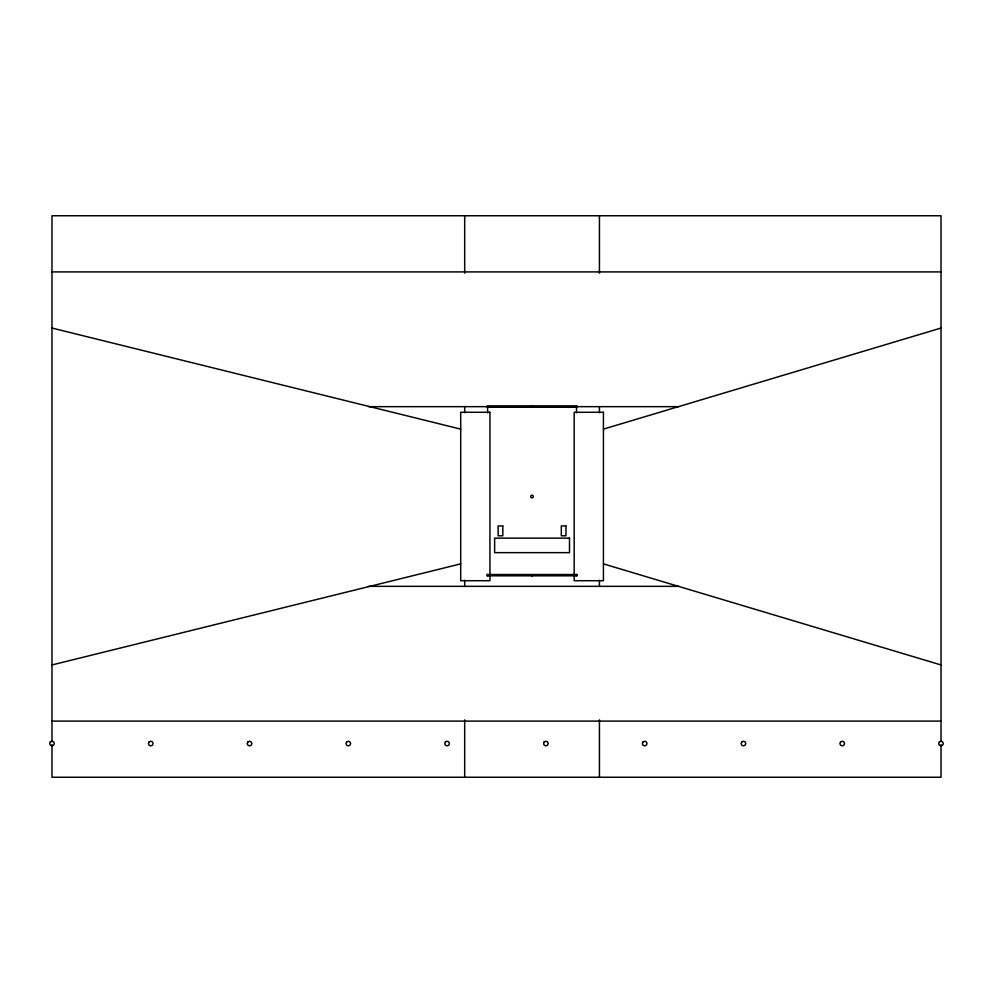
<?xml version="1.0" encoding="UTF-8"?>
<svg xmlns="http://www.w3.org/2000/svg" width="993" height="993" viewBox="0 0 993 993"><rect width="100%" height="100%" fill="white"/><g stroke="black" fill="none" stroke-linecap="round" stroke-linejoin="round"><path stroke-width="1.49" d="M603.421 429.125L941.016 328.05M51.984 664.95L460.702 563.875M51.984 271.908L941.016 271.908M368.502 406.658L678.802 406.658M488.196 575.692L487.029 575.692L487.029 574.525L577.094 574.525L577.094 575.692L575.928 575.692M531.478 575.692L532.645 575.692M368.502 586.342L678.802 586.342M51.984 721.092L941.016 721.092M51.984 328.05L460.702 429.125M603.421 563.875L941.016 664.95M941.016 741.572L941.016 215.754L51.984 215.754L51.984 741.572M941.016 744.676L941.016 777.246L51.984 777.246L51.984 744.676M599.437 215.754L599.437 273.149M599.437 406.534L599.437 412.74M599.437 580.26L599.437 586.466M599.437 719.851L599.437 777.246M576.511 412.84L576.511 405.963L487.613 405.963L487.613 412.84M576.511 574.401L576.511 575.816L487.613 575.816L487.613 574.401M575.928 407.242L575.928 406.075L577.094 406.075L577.094 407.242L487.029 407.242L487.029 406.075L488.196 406.075L488.196 407.242M532.645 407.242L532.645 406.075L531.478 406.075L531.478 407.242M464.687 215.754L464.687 273.149M464.687 406.534L464.687 412.74M464.687 580.26L464.687 586.466M464.687 719.851L464.687 777.246M50.333 741.895L49.65 743.558L50.333 745.209L51.984 745.892L53.647 745.209L54.33 743.558L53.647 741.895L51.984 741.212L50.333 741.895M149.111 741.895L148.429 743.558L149.111 745.209L150.775 745.892L152.425 745.209L153.108 743.558L152.425 741.895L150.775 741.212L149.111 741.895M247.89 741.895L247.207 743.558L247.89 745.209L249.553 745.892L251.204 745.209L251.887 743.558L251.204 741.895L249.553 741.212L247.89 741.895M346.681 741.895L345.986 743.558L346.681 745.209L348.332 745.892L349.983 745.209L350.666 743.558L349.983 741.895L348.332 741.212L346.681 741.895M445.46 741.895L444.765 743.558L445.46 745.209L447.111 745.892L448.762 745.209L449.444 743.558L448.762 741.895L447.111 741.212L445.46 741.895M544.238 741.895L543.556 743.558L544.238 745.209L545.889 745.892L547.54 745.209L548.235 743.558L547.54 741.895L545.889 741.212L544.238 741.895M643.017 741.895L642.334 743.558L643.017 745.209L644.668 745.892L646.319 745.209L647.014 743.558L646.319 741.895L644.668 741.212L643.017 741.895M741.796 741.895L741.113 743.558L741.796 745.209L743.447 745.892L745.11 745.209L745.793 743.558L745.11 741.895L743.447 741.212L741.796 741.895M840.575 741.895L839.892 743.558L840.575 745.209L842.225 745.892L843.889 745.209L844.571 743.558L843.889 741.895L842.225 741.212L840.575 741.895M939.353 741.895L938.67 743.558L939.353 745.209L941.016 745.892L942.667 745.209L943.35 743.558L942.667 741.895L941.016 741.212L939.353 741.895M489.946 412.281L460.702 412.281L460.702 580.719L489.946 580.719L489.946 412.281M603.421 412.281L574.177 412.281L574.177 580.719L603.421 580.719L603.421 412.281M502.818 525.98L498.138 525.98L498.138 535.798L502.818 535.798L502.818 525.98M565.985 525.98L561.306 525.98L561.306 535.798L565.985 535.798L565.985 525.98M569.498 538.144L494.626 538.144L494.626 552.654L569.498 552.654L569.498 538.144M531.416 497.617A1.291 1.291 0 0 0 533.353 496.5A1.291 1.291 0 0 0 531.416 495.383A1.291 1.291 0 0 0 531.416 497.617"/></g></svg>
